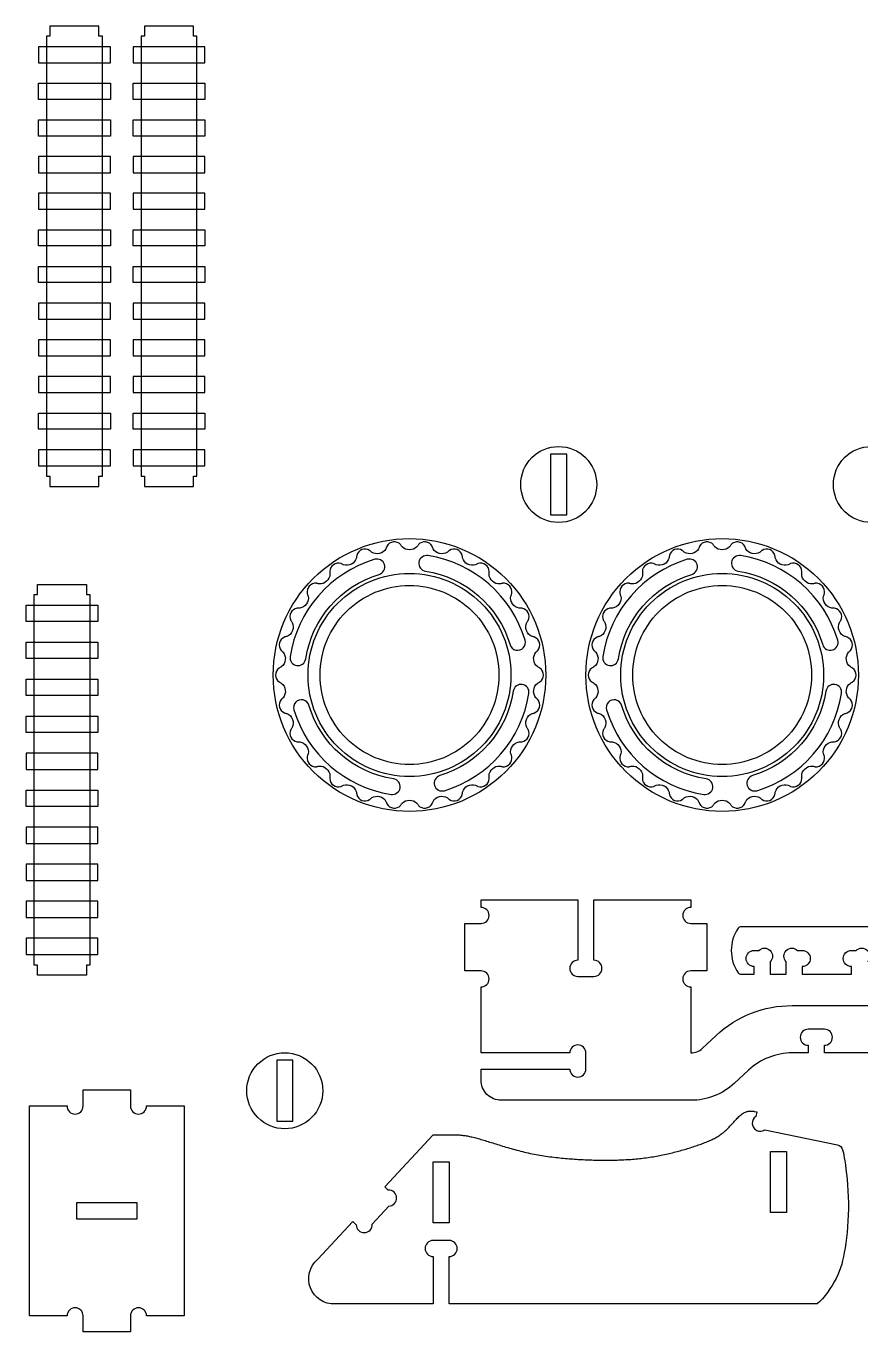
# Model space of a CAD drawing. Header units: millimetres. Extents: x 32 to 1015, y -334 to 535.
# Drawn here: x 32.1 to 281.5, y 110.8 to 500.7 of the extents above; entities that cross this region are included whole.
import ezdxf

# ---------------------------------------------------------------- set-up
doc = ezdxf.new("R2010")
doc.units = ezdxf.units.MM
for name, color, linetype in [('External Cut', 1, 'Continuous'), ('Internal Cut', 5, 'Continuous'), ('Kerf Pocket Cut 3mm', 6, 'Continuous'), ('Pocket Cut 1.1mm', 3, 'Continuous')]:
    doc.layers.add(name, color=color, linetype=linetype)

msp = doc.modelspace()

# ---------------------------------------------------------------- linework, layer by layer
at = {"layer": 'External Cut', "flags": 128}
for points in [[(53.893227, 363.315926), (53.893227, 366.347501), (54.903752, 366.347501), (54.903752, 497.715759), (53.893227, 497.715759), (53.893227, 500.747334), (39.240614, 500.747334), (39.240614, 497.715759), (38.230089, 497.715759), (38.230089, 366.347501), (39.240614, 366.347501), (39.240614, 363.315926), (53.893227, 363.315926)], [(82.154755, 363.315926), (82.154755, 366.347501), (83.16528, 366.347501), (83.16528, 497.715759), (82.154755, 497.715759), (82.154755, 500.747334), (67.502142, 500.747334), (67.502142, 497.715759), (66.491617, 497.715759), (66.491617, 366.347501), (67.502142, 366.347501), (67.502142, 363.315926), (82.154755, 363.315926)], [(50.186402, 217.328725), (35.533789, 217.328725), (35.533789, 220.3603), (34.523264, 220.3603), (34.523264, 331.012795), (35.533789, 331.012795), (35.533789, 334.04437), (50.186402, 334.04437), (50.186402, 331.012795), (51.196927, 331.012795), (51.196927, 220.3603), (50.186402, 220.3603), (50.186402, 217.328725)]]:
    msp.add_lwpolyline(points, dxfattribs=at)
for points in [[(202.578449, 363.874017, -0.414214), (191.230085, 352.525653, -0.414214), (179.881721, 363.874017, -0.414214), (191.230085, 375.222381, -0.414214), (202.578449, 363.874017)], [(295.984838, 363.874017, -0.414214), (284.636473, 352.525653, -0.414214), (273.288109, 363.874017, -0.414214), (284.636473, 375.222381, -0.414214), (295.984838, 363.874017)], [(162.514444, 272.047423, -0.203461), (164.029781, 273.898358, -0.203461), (166.413881, 274.094006, -0.0722), (166.806053, 273.897888, 0.068231), (167.115544, 273.740048, 0.239296), (169.399695, 274.048888, 0.239296), (170.498437, 276.075091, 0.068231), (170.460601, 276.420441, -0.0722), (170.416294, 276.856672, -0.203461), (171.444641, 279.016466, -0.203461), (173.712641, 279.776981, -0.0722), (174.140351, 279.680415, 0.068231), (174.478623, 279.601228, 0.239296), (176.622491, 280.447726, 0.239296), (177.204403, 282.677997, 0.068231), (177.085019, 283.004257, -0.0722), (176.937602, 283.417209, -0.203461), (177.419194, 285.760343, -0.203461), (179.439288, 287.041527, -0.0722), (179.877679, 287.050124, 0.068231), (180.225072, 287.054192, 0.239296), (182.104063, 288.389154, 0.239296), (182.135326, 290.693878, 0.068231), (181.941333, 290.982087, -0.0722), (181.699374, 291.34776, -0.203461), (181.606223, 293.73806, -0.203461), (183.261009, 295.465454, -0.0722), (183.684604, 295.578716, 0.068231), (184.020928, 295.665802, 0.239296), (185.525842, 297.411644, 0.239296), (185.00464, 299.656879, 0.068231), (184.747311, 299.890288, -0.0722), (184.424872, 300.18743, -0.203461), (183.762392, 302.48598, -0.203461), (184.9557, 304.559196, -0.0722), (185.339881, 304.770539, 0.068231), (185.645591, 304.935582, 0.239296), (186.688967, 306.990843, 0.239296), (185.645591, 309.046104, 0.068231), (185.339881, 309.211147, -0.0722), (184.9557, 309.42249, -0.203461), (183.762392, 311.495706, -0.203461), (184.424872, 313.794255, -0.0722), (184.747311, 314.091398, 0.068231), (185.00464, 314.324806, 0.239296), (185.525842, 316.570041, 0.239296), (184.020928, 318.315884, 0.068231), (183.684604, 318.40297, -0.0722), (183.261009, 318.516232, -0.203461), (181.606223, 320.243626, -0.203461), (181.699374, 322.633926, -0.0722), (181.941333, 322.999599, 0.068231), (182.135326, 323.287808, 0.239296), (182.104063, 325.592532, 0.239296), (180.225072, 326.927494, 0.068231), (179.877679, 326.931562, -0.0722), (179.439288, 326.940159, -0.203461), (177.419194, 328.221343, -0.203461), (176.937602, 330.564477, -0.0722), (177.085019, 330.977429, 0.068231), (177.204403, 331.303688, 0.239296), (176.622491, 333.53396, 0.239296), (174.478623, 334.380458, 0.068231), (174.140351, 334.301271, -0.0722), (173.712641, 334.204705, -0.203461), (171.444641, 334.96522, -0.203461), (170.416294, 337.125014, -0.0722), (170.460601, 337.561245, 0.068231), (170.498437, 337.906595, 0.239296), (169.399695, 339.932798, 0.239296), (167.115544, 340.241637, 0.068231), (166.806053, 340.083798, -0.0722), (166.413881, 339.88768, -0.203461), (164.029781, 340.083327, -0.203461), (162.514444, 341.934263, -0.0722), (162.453067, 342.368421, 0.068231), (162.407155, 342.71279, 0.239296), (160.855439, 344.41717, 0.239296), (158.563751, 344.170402, 0.068231), (158.301026, 343.943083, -0.0722), (157.967184, 343.658811, -0.203461), (155.605541, 343.27822, -0.203461), (153.691279, 344.712727, -0.0722), (153.527784, 345.119581, 0.068231), (153.400794, 345.442956, 0.239296), (151.486283, 346.726459, 0.239296), (149.320242, 345.938425, 0.068231), (149.119553, 345.654837, -0.0722), (148.863443, 345.298932, -0.203461), (146.661506, 344.364223, -0.203461), (144.459568, 345.298932, -0.0722), (144.203458, 345.654837, 0.068231), (144.002769, 345.938425, 0.239296), (141.836728, 346.726459, 0.239296), (139.922218, 345.442956, 0.068231), (139.795227, 345.119581, -0.0722), (139.631733, 344.712727, -0.203461), (137.71747, 343.27822, -0.203461), (135.355827, 343.658811, -0.0722), (135.021985, 343.943083, 0.068231), (134.759261, 344.170402, 0.239296), (132.467572, 344.41717, 0.239296), (130.915856, 342.71279, 0.068231), (130.869945, 342.368421, -0.0722), (130.808567, 341.934263, -0.203461), (129.29323, 340.083327, -0.203461), (126.90913, 339.88768, -0.0722), (126.516959, 340.083798, 0.068231), (126.207468, 340.241637, 0.239296), (123.923316, 339.932798, 0.239296), (122.824574, 337.906595, 0.068231), (122.86241, 337.561245, -0.0722), (122.906717, 337.125014, -0.203461), (121.87837, 334.96522, -0.203461), (119.61037, 334.204705, -0.0722), (119.18266, 334.301271, 0.068231), (118.844389, 334.380458, 0.239296), (116.70052, 333.53396, 0.239296), (116.118609, 331.303688, 0.068231), (116.237992, 330.977429, -0.0722), (116.385409, 330.564477, -0.203461), (115.903817, 328.221343, -0.203461), (113.883723, 326.940159, -0.0722), (113.445332, 326.931562, 0.068231), (113.09794, 326.927494, 0.239296), (111.218949, 325.592532, 0.239296), (111.187685, 323.287808, 0.068231), (111.381679, 322.999599, -0.0722), (111.623638, 322.633926, -0.203461), (111.716788, 320.243626, -0.203461), (110.062002, 318.516232, -0.0722), (109.638407, 318.40297, 0.068231), (109.302083, 318.315884, 0.239296), (107.797169, 316.570041, 0.239296), (108.318371, 314.324806, 0.068231), (108.5757, 314.091398, -0.0722), (108.89814, 313.794255, -0.203461), (109.56062, 311.495706, -0.203461), (108.367311, 309.42249, -0.0722), (107.98313, 309.211147, 0.068231), (107.67742, 309.046104, 0.239296), (106.634044, 306.990843, 0.239296), (107.67742, 304.935582, 0.068231), (107.98313, 304.770539, -0.0722), (108.367311, 304.559196, -0.203461), (109.56062, 302.48598, -0.203461), (108.89814, 300.18743, -0.0722), (108.5757, 299.890288, 0.068231), (108.318371, 299.656879, 0.239296), (107.797169, 297.411644, 0.239296), (109.302083, 295.665802, 0.068231), (109.638407, 295.578716, -0.0722), (110.062002, 295.465454, -0.203461), (111.716788, 293.73806, -0.203461), (111.623638, 291.34776, -0.0722), (111.381679, 290.982087, 0.068231), (111.187685, 290.693878, 0.239296), (111.218949, 288.389154, 0.239296), (113.09794, 287.054192, 0.068231), (113.445332, 287.050124, -0.0722), (113.883723, 287.041527, -0.203461), (115.903817, 285.760343, -0.203461), (116.385409, 283.417209, -0.0722), (116.237992, 283.004257, 0.068231), (116.118609, 282.677997, 0.239296), (116.70052, 280.447726, 0.239296), (118.844389, 279.601228, 0.068231), (119.18266, 279.680415, -0.0722), (119.61037, 279.776981, -0.203461), (121.87837, 279.016466, -0.203461), (122.906717, 276.856672, -0.0722), (122.86241, 276.420441, 0.068231), (122.824574, 276.075091, 0.239296), (123.923316, 274.048888, 0.239296), (126.207468, 273.740048, 0.068231), (126.516959, 273.897888, -0.0722), (126.90913, 274.094006, -0.203461), (129.29323, 273.898358, -0.203461), (130.808567, 272.047423, -0.0722), (130.869945, 271.613264, 0.068231), (130.915856, 271.268895, 0.239296), (132.467572, 269.564516, 0.239296), (134.759261, 269.811284, 0.068231), (135.021985, 270.038603, -0.0722), (135.355827, 270.322875, -0.203461), (137.71747, 270.703465, -0.203461), (139.631733, 269.268959, -0.0722), (139.795227, 268.862105, 0.068231), (139.922218, 268.53873, 0.239296), (141.836728, 267.255227, 0.239296), (144.002769, 268.043261, 0.068231), (144.203458, 268.326849, -0.0722), (144.459568, 268.682754, -0.203461), (146.661506, 269.617463, -0.203461), (148.863443, 268.682754, -0.0722), (149.119553, 268.326849, 0.068231), (149.320242, 268.043261, 0.239296), (151.486283, 267.255227, 0.239296), (153.400794, 268.53873, 0.068231), (153.527784, 268.862105, -0.0722), (153.691279, 269.268959, -0.203461), (155.605541, 270.703465, -0.203461), (157.967184, 270.322875, -0.0722), (158.301026, 270.038603, 0.068231), (158.563751, 269.811284, 0.239296), (160.855439, 269.564516, 0.239296), (162.407155, 271.268895, 0.068231), (162.453067, 271.613264, -0.0722), (162.514444, 272.047423)], [(255.920832, 272.047423, -0.203461), (257.436169, 273.898358, -0.203461), (259.820269, 274.094006, -0.0722), (260.212441, 273.897888, 0.068231), (260.521932, 273.740048, 0.239296), (262.806084, 274.048888, 0.239296), (263.904825, 276.075091, 0.068231), (263.866989, 276.420441, -0.0722), (263.822682, 276.856672, -0.203461), (264.851029, 279.016466, -0.203461), (267.119029, 279.776981, -0.0722), (267.546739, 279.680415, 0.068231), (267.885011, 279.601228, 0.239296), (270.028879, 280.447726, 0.239296), (270.610791, 282.677997, 0.068231), (270.491407, 283.004257, -0.0722), (270.34399, 283.417209, -0.203461), (270.825583, 285.760343, -0.203461), (272.845676, 287.041527, -0.0722), (273.284067, 287.050124, 0.068231), (273.63146, 287.054192, 0.239296), (275.510451, 288.389154, 0.239296), (275.541714, 290.693878, 0.068231), (275.347721, 290.982087, -0.0722), (275.105762, 291.34776, -0.203461), (275.012611, 293.73806, -0.203461), (276.667397, 295.465454, -0.0722), (277.090992, 295.578716, 0.068231), (277.427316, 295.665802, 0.239296), (278.93223, 297.411644, 0.239296), (278.411029, 299.656879, 0.068231), (278.153699, 299.890288, -0.0722), (277.83126, 300.18743, -0.203461), (277.16878, 302.48598, -0.203461), (278.362088, 304.559196, -0.0722), (278.746269, 304.770539, 0.068231), (279.051979, 304.935582, 0.239296), (280.095355, 306.990843, 0.239296), (279.051979, 309.046104, 0.068231), (278.746269, 309.211147, -0.0722), (278.362088, 309.42249, -0.203461), (277.16878, 311.495706, -0.203461), (277.83126, 313.794255, -0.0722), (278.153699, 314.091398, 0.068231), (278.411029, 314.324806, 0.239296), (278.93223, 316.570041, 0.239296), (277.427316, 318.315884, 0.068231), (277.090992, 318.40297, -0.0722), (276.667397, 318.516232, -0.203461), (275.012611, 320.243626, -0.203461), (275.105762, 322.633926, -0.0722), (275.347721, 322.999599, 0.068231), (275.541714, 323.287808, 0.239296), (275.510451, 325.592532, 0.239296), (273.63146, 326.927494, 0.068231), (273.284067, 326.931562, -0.0722), (272.845676, 326.940159, -0.203461), (270.825583, 328.221343, -0.203461), (270.34399, 330.564477, -0.0722), (270.491407, 330.977429, 0.068231), (270.610791, 331.303688, 0.239296), (270.028879, 333.53396, 0.239296), (267.885011, 334.380458, 0.068231), (267.546739, 334.301271, -0.0722), (267.119029, 334.204705, -0.203461), (264.851029, 334.96522, -0.203461), (263.822682, 337.125014, -0.0722), (263.866989, 337.561245, 0.068231), (263.904825, 337.906595, 0.239296), (262.806084, 339.932798, 0.239296), (260.521932, 340.241637, 0.068231), (260.212441, 340.083798, -0.0722), (259.820269, 339.88768, -0.203461), (257.436169, 340.083327, -0.203461), (255.920832, 341.934263, -0.0722), (255.859455, 342.368421, 0.068231), (255.813543, 342.71279, 0.239296), (254.261827, 344.41717, 0.239296), (251.970139, 344.170402, 0.068231), (251.707414, 343.943083, -0.0722), (251.373572, 343.658811, -0.203461), (249.011929, 343.27822, -0.203461), (247.097667, 344.712727, -0.0722), (246.934172, 345.119581, 0.068231), (246.807182, 345.442956, 0.239296), (244.892671, 346.726459, 0.239296), (242.72663, 345.938425, 0.068231), (242.525941, 345.654837, -0.0722), (242.269831, 345.298932, -0.203461), (240.067894, 344.364223, -0.203461), (237.865957, 345.298932, -0.0722), (237.609846, 345.654837, 0.068231), (237.409157, 345.938425, 0.239296), (235.243116, 346.726459, 0.239296), (233.328606, 345.442956, 0.068231), (233.201615, 345.119581, -0.0722), (233.038121, 344.712727, -0.203461), (231.123858, 343.27822, -0.203461), (228.762215, 343.658811, -0.0722), (228.428373, 343.943083, 0.068231), (228.165649, 344.170402, 0.239296), (225.87396, 344.41717, 0.239296), (224.322244, 342.71279, 0.068231), (224.276333, 342.368421, -0.0722), (224.214955, 341.934263, -0.203461), (222.699618, 340.083327, -0.203461), (220.315518, 339.88768, -0.0722), (219.923347, 340.083798, 0.068231), (219.613856, 340.241637, 0.239296), (217.329704, 339.932798, 0.239296), (216.230963, 337.906595, 0.068231), (216.268798, 337.561245, -0.0722), (216.313105, 337.125014, -0.203461), (215.284759, 334.96522, -0.203461), (213.016758, 334.204705, -0.0722), (212.589048, 334.301271, 0.068231), (212.250777, 334.380458, 0.239296), (210.106909, 333.53396, 0.239296), (209.524997, 331.303688, 0.068231), (209.64438, 330.977429, -0.0722), (209.791797, 330.564477, -0.203461), (209.310205, 328.221343, -0.203461), (207.290111, 326.940159, -0.0722), (206.85172, 326.931562, 0.068231), (206.504328, 326.927494, 0.239296), (204.625337, 325.592532, 0.239296), (204.594073, 323.287808, 0.068231), (204.788067, 322.999599, -0.0722), (205.030026, 322.633926, -0.203461), (205.123176, 320.243626, -0.203461), (203.46839, 318.516232, -0.0722), (203.044795, 318.40297, 0.068231), (202.708471, 318.315884, 0.239296), (201.203557, 316.570041, 0.239296), (201.724759, 314.324806, 0.068231), (201.982088, 314.091398, -0.0722), (202.304528, 313.794255, -0.203461), (202.967008, 311.495706, -0.203461), (201.773699, 309.42249, -0.0722), (201.389518, 309.211147, 0.068231), (201.083808, 309.046104, 0.239296), (200.040432, 306.990843, 0.239296), (201.083808, 304.935582, 0.068231), (201.389518, 304.770539, -0.0722), (201.773699, 304.559196, -0.203461), (202.967008, 302.48598, -0.203461), (202.304528, 300.18743, -0.0722), (201.982088, 299.890288, 0.068231), (201.724759, 299.656879, 0.239296), (201.203557, 297.411644, 0.239296), (202.708471, 295.665802, 0.068231), (203.044795, 295.578716, -0.0722), (203.46839, 295.465454, -0.203461), (205.123176, 293.73806, -0.203461), (205.030026, 291.34776, -0.0722), (204.788067, 290.982087, 0.068231), (204.594073, 290.693878, 0.239296), (204.625337, 288.389154, 0.239296), (206.504328, 287.054192, 0.068231), (206.85172, 287.050124, -0.0722), (207.290111, 287.041527, -0.203461), (209.310205, 285.760343, -0.203461), (209.791797, 283.417209, -0.0722), (209.64438, 283.004257, 0.068231), (209.524997, 282.677997, 0.239296), (210.106909, 280.447726, 0.239296), (212.250777, 279.601228, 0.068231), (212.589048, 279.680415, -0.0722), (213.016758, 279.776981, -0.203461), (215.284759, 279.016466, -0.203461), (216.313105, 276.856672, -0.0722), (216.268798, 276.420441, 0.068231), (216.230963, 276.075091, 0.239296), (217.329704, 274.048888, 0.239296), (219.613856, 273.740048, 0.068231), (219.923347, 273.897888, -0.0722), (220.315518, 274.094006, -0.203461), (222.699618, 273.898358, -0.203461), (224.214955, 272.047423, -0.0722), (224.276333, 271.613264, 0.068231), (224.322244, 271.268895, 0.239296), (225.87396, 269.564516, 0.239296), (228.165649, 269.811284, 0.068231), (228.428373, 270.038603, -0.0722), (228.762215, 270.322875, -0.203461), (231.123858, 270.703465, -0.203461), (233.038121, 269.268959, -0.0722), (233.201615, 268.862105, 0.068231), (233.328606, 268.53873, 0.239296), (235.243116, 267.255227, 0.239296), (237.409157, 268.043261, 0.068231), (237.609846, 268.326849, -0.0722), (237.865957, 268.682754, -0.203461), (240.067894, 269.617463, -0.203461), (242.269831, 268.682754, -0.0722), (242.525941, 268.326849, 0.068231), (242.72663, 268.043261, 0.239296), (244.892671, 267.255227, 0.239296), (246.807182, 268.53873, 0.068231), (246.934172, 268.862105, -0.0722), (247.097667, 269.268959, -0.203461), (249.011929, 270.703465, -0.203461), (251.373572, 270.322875, -0.0722), (251.707414, 270.038603, 0.068231), (251.970139, 269.811284, 0.239296), (254.261827, 269.564516, 0.239296), (255.813543, 271.268895, 0.068231), (255.859455, 271.613264, -0.0722), (255.920832, 272.047423)], [(168.030875, 213.850522, 1), (168.030875, 218.650516), (163.230881, 218.650516), (163.230881, 232.797867), (168.030875, 232.797867, 1), (168.030875, 237.597861), (168.030875, 237.984285), (168.030875, 239.871542), (196.957155, 239.871542), (196.957155, 221.808407, 0.414214), (194.557158, 219.40841, 0.414214), (196.957155, 217.008413), (201.757149, 217.008413, 0.414214), (204.157146, 219.40841, 0.414214), (201.757149, 221.808407), (201.757149, 239.871542), (230.683429, 239.871542), (230.683429, 237.597861, 1), (230.683429, 232.797867), (235.483423, 232.797867), (235.483423, 218.650516), (230.683429, 218.650516, 1), (230.683429, 213.850522), (230.683429, 194.145283, 0.189282), (234.121116, 195.495027), (238.310448, 199.384325, -0.189282), (260.999181, 208.292634), (294.599139, 208.292634)], [(297.860281, 231.802805), (245.686474, 231.802805, 0.246483), (244.854816, 231.366306, 0.311601), (244.854816, 218.091953, 0.246483), (245.686474, 217.655454)], [(245.686474, 217.655454), (249.607709, 217.655454), (249.607709, 219.929135, -0.414214), (247.207712, 222.329132, -0.414214), (249.607709, 224.729129), (251.013595, 224.729129, -1), (254.407703, 221.335021), (254.407703, 217.655454), (259.207697, 217.655454), (259.207697, 221.335021, -1), (262.601806, 224.729129), (264.007691, 224.729129, -0.414214), (266.407688, 222.329132, -0.414214), (264.007691, 219.929135), (264.007691, 217.655454), (278.660305, 217.655454), (278.660305, 219.929135, -0.414214), (276.260308, 222.329132, -0.414214), (278.660305, 224.729129), (280.066191, 224.729129, -1), (283.460299, 221.335021)], [(309.504384, 194.145283), (270.599169, 194.145283), (270.599169, 196.418965, 0.414214), (272.999166, 198.818962, 0.414214), (270.599169, 201.218959), (265.799175, 201.218959, 0.414214), (263.399178, 198.818962, 0.414214), (265.799175, 196.418965), (265.799175, 194.145283), (260.999181, 194.145283, 0.189282), (247.935971, 189.016257), (243.746639, 185.126958, -0.189282), (230.683429, 179.997932), (174.094025, 179.997932, -0.414214), (168.030875, 186.061083), (168.030875, 189.345289), (194.557158, 189.345289, 0.414214), (196.957155, 186.945292, 0.414214), (199.357152, 189.345289), (199.357152, 194.145283, 0.414214), (196.957155, 196.54528, 0.414214), (194.557158, 194.145283), (168.030875, 194.145283), (168.030875, 213.850522)], [(120.743922, 182.854769, -0.414214), (109.395558, 171.506405, -0.414214), (98.047193, 182.854769, -0.414214), (109.395558, 194.203133, -0.414214), (120.743922, 182.854769)], [(33.118788, 115.649868), (33.118788, 178.302421), (44.355969, 178.302421, 0.414214), (46.755966, 175.902424, 0.414214), (49.155963, 178.302421), (49.155963, 183.102415), (63.303314, 183.102415), (63.303314, 178.302421, 0.414214), (65.703311, 175.902424, 0.414214), (68.103308, 178.302421), (79.340488, 178.302421), (79.340488, 115.649868), (68.103308, 115.649868, 1), (63.303314, 115.649868), (63.303314, 110.849873), (49.155963, 110.849873), (49.155963, 115.649868, 1), (44.355969, 115.649868), (33.118788, 115.649868)], [(124.461211, 119.190363, -0.721217), (119.270892, 132.515867), (129.687058, 143.765019), (130.718628, 142.809835, 0.414214), (133.20906, 140.503817, 0.414214), (135.515079, 142.994248), (140.515007, 148.394024, 0.414214), (142.821025, 150.884455, 0.414214), (140.330594, 153.190474), (139.299023, 154.145658), (153.716971, 169.716616), (158.516965, 169.716616), (159.401414, 169.716616), (159.540663, 169.716561), (159.692868, 169.716178), (159.857718, 169.715137), (160.034902, 169.713111), (160.224109, 169.70977), (160.425029, 169.704786), (160.63735, 169.69783), (160.860763, 169.688574), (161.094955, 169.676689), (161.339616, 169.661846), (161.594436, 169.643717), (161.859103, 169.621973), (162.133306, 169.596286), (162.416735, 169.566327), (162.709079, 169.531767), (163.010027, 169.492278), (163.319268, 169.447531), (163.636492, 169.397197), (163.961387, 169.340948), (164.293642, 169.278456), (164.633004, 169.209484), (164.979444, 169.134175), (165.33299, 169.052761), (165.693672, 168.965477), (166.061517, 168.872557), (166.436554, 168.774236), (166.818812, 168.670746), (167.208318, 168.562323), (167.605102, 168.4492), (168.009191, 168.331611), (168.420615, 168.209791), (168.839401, 168.083974), (169.265579, 167.954393), (169.699176, 167.821283), (170.14022, 167.684878), (170.588742, 167.545413), (171.044768, 167.40312), (171.508328, 167.258234), (171.979449, 167.11099), (172.458161, 166.961622), (172.944444, 166.810381), (173.438092, 166.657599), (173.938851, 166.503623), (174.446466, 166.348802), (174.960684, 166.193484), (175.481252, 166.038018), (176.007914, 165.882751), (176.540417, 165.728033), (177.078507, 165.574212), (177.621931, 165.421636), (178.170433, 165.270654), (178.72376, 165.121613), (179.281659, 164.974863), (179.843875, 164.830752), (180.410154, 164.689629), (180.980243, 164.551841), (181.553887, 164.417737), (182.130832, 164.287665), (182.710825, 164.161974), (183.293612, 164.041013), (183.878906, 163.925051), (184.466295, 163.814039), (185.055335, 163.707851), (185.645582, 163.606359), (186.23659, 163.509438), (186.827916, 163.41696), (187.419114, 163.328798), (188.009742, 163.244825), (188.599353, 163.164914), (189.187504, 163.088939), (189.773751, 163.016771), (190.357648, 162.948285), (190.938752, 162.883354), (191.516618, 162.82185), (192.090802, 162.763646), (192.660859, 162.708617), (193.226344, 162.656633), (193.786814, 162.60757), (194.341824, 162.561299), (194.89093, 162.517694), (195.433831, 162.476642), (195.970807, 162.438086), (196.50228, 162.401985), (197.028674, 162.368295), (197.550412, 162.336976), (198.067918, 162.307983), (198.581614, 162.281276), (199.091925, 162.256811), (199.599272, 162.234546), (200.10408, 162.21444), (200.606771, 162.196449), (201.10777, 162.180532), (201.607499, 162.166645), (202.106381, 162.154748), (202.60484, 162.144797), (203.103299, 162.13675), (203.602181, 162.130565), (204.10191, 162.1262), (204.602908, 162.123611), (205.1056, 162.122758), (205.610309, 162.123622), (206.116965, 162.126284), (206.625399, 162.130851), (207.135441, 162.137427), (207.646922, 162.146119), (208.159673, 162.157033), (208.673524, 162.170274), (209.188307, 162.185948), (209.703851, 162.204161), (210.219989, 162.225018), (210.736549, 162.248626), (211.253363, 162.275091), (211.770262, 162.304517), (212.287076, 162.337011), (212.803637, 162.372678), (213.319774, 162.411625), (213.835318, 162.453958), (214.350101, 162.499781), (214.863952, 162.5492), (215.376703, 162.602323), (215.888195, 162.659221), (216.398311, 162.719844), (216.906946, 162.784105), (217.413994, 162.851921), (217.919348, 162.923207), (218.422904, 162.997878), (218.924555, 163.075849), (219.424196, 163.157036), (219.92172, 163.241355), (220.417022, 163.32872), (220.909997, 163.419047), (221.400537, 163.512252), (221.888538, 163.608249), (222.373894, 163.706955), (222.856498, 163.808284), (223.336245, 163.912151), (223.81303, 164.018473), (224.286746, 164.127165), (224.757287, 164.238142), (225.224549, 164.351319), (225.688431, 164.466612), (226.148863, 164.583935), (226.605783, 164.703206), (227.059126, 164.824338), (227.508829, 164.947247), (227.954828, 165.071849), (228.39706, 165.198059), (228.835462, 165.325792), (229.26997, 165.454964), (229.700521, 165.58549), (230.12705, 165.717286), (230.549495, 165.850266), (230.967792, 165.984347), (231.381878, 166.119443), (231.791688, 166.255469), (232.197161, 166.392343), (232.598231, 166.529977), (232.994836, 166.668289), (233.386912, 166.807194), (233.774396, 166.946606), (234.157245, 167.086549), (234.535504, 167.227478), (234.909239, 167.369955), (235.278514, 167.514544), (235.643396, 167.661807), (236.003951, 167.812306), (236.360243, 167.966605), (236.712338, 168.125267), (237.060302, 168.288853), (237.404201, 168.457927), (237.7441, 168.633051), (238.080065, 168.814788), (238.412161, 169.003702), (238.740454, 169.200353), (239.06501, 169.405306), (239.385894, 169.619123), (239.703172, 169.842367), (240.016909, 170.0756), (240.327171, 170.319386), (240.634024, 170.574286), (240.937523, 170.840498), (241.237683, 171.11676), (241.534508, 171.401443), (241.828004, 171.692917), (242.118176, 171.989555), (242.405027, 172.289729), (242.688564, 172.591809), (242.96879, 172.894167), (243.24571, 173.195174), (243.51933, 173.493203), (243.789654, 173.786625), (244.056686, 174.07381), (244.320432, 174.353132), (244.580896, 174.62296), (244.838084, 174.881667), (245.091999, 175.127624), (245.342647, 175.359203), (245.590032, 175.574775), (245.83416, 175.772712), (246.075034, 175.951385), (246.3126, 176.109628), (246.546564, 176.248124), (246.776571, 176.368019), (247.002265, 176.470459), (247.223294, 176.55659), (247.439301, 176.627556), (247.649934, 176.684504), (247.854836, 176.72858), (248.053654, 176.760929), (248.246034, 176.782696), (248.43162, 176.795028), (248.610058, 176.79907), (248.780995, 176.795968), (248.944074, 176.786867), (249.098942, 176.772914), (249.245244, 176.755253), (249.382626, 176.735031), (249.510733, 176.713394), (249.62921, 176.691486), (250.426928, 176.535703), (250.144958, 175.158384, 1), (252.789362, 171.152505), (274.49935, 166.707945, -0.289985), (276.057175, 165.208154), (276.284633, 164.278238), (276.414358, 163.64546), (276.554078, 162.861208), (276.706999, 161.904191), (276.874379, 160.760734), (277.049688, 159.447607), (277.224451, 157.989195), (277.390192, 156.409882), (277.538437, 154.734055), (277.660708, 152.986095), (277.748531, 151.190389), (277.793431, 149.371321), (277.789253, 147.551396), (277.739138, 145.745611), (277.648546, 143.96708), (277.522939, 142.22892), (277.367778, 140.544247), (277.188525, 138.926179), (276.990642, 137.38783), (276.779589, 135.942317), (276.558613, 134.597943), (276.322102, 133.343748), (276.062226, 132.163961), (275.771158, 131.042809), (275.44107, 129.96452), (275.064133, 128.913321), (274.632519, 127.87344), (274.1384, 126.829104), (273.576838, 125.769949), (272.954457, 124.707244), (272.280772, 123.657665), (271.565296, 122.637889), (270.817544, 121.664595), (270.047031, 120.754457), (269.26327, 119.924154), (268.475775, 119.190363), (158.516965, 119.190363), (158.516965, 133.337714, 0.414214), (160.916962, 135.737711, 0.414214), (158.516965, 138.137708), (153.716971, 138.137708, 0.414214), (151.316974, 135.737711, 0.414214), (153.716971, 133.337714), (153.716971, 119.190363), (124.461211, 119.190363)]]:
    msp.add_lwpolyline(points, format="xyb", dxfattribs=at)
at = {"layer": 'Internal Cut', "flags": 128}
for points in [[(188.830088, 354.779291), (193.630082, 354.779291), (193.630082, 372.968743), (188.830088, 372.968743), (188.830088, 354.779291)], [(106.995561, 173.760043), (111.795555, 173.760043), (111.795555, 191.949495), (106.995561, 191.949495), (106.995561, 173.760043)], [(254.516846, 146.47454), (254.516846, 164.663991), (259.31684, 164.663991), (259.31684, 146.47454), (254.516846, 146.47454)], [(153.716971, 143.442964), (153.716971, 161.632416), (158.516965, 161.632416), (158.516965, 143.442964), (153.716971, 143.442964)], [(47.134913, 144.576147), (65.324364, 144.576147), (65.324364, 149.376141), (47.134913, 149.376141), (47.134913, 144.576147)]]:
    msp.add_lwpolyline(points, dxfattribs=at)
for points in [[(176.977258, 306.990843, -0.414214), (146.661506, 276.675091, -0.414214), (116.345754, 306.990843, -0.414214), (146.661506, 337.306595, -0.414214), (176.977258, 306.990843)], [(270.383646, 306.990843, -0.414214), (240.067894, 276.675091, -0.414214), (209.752142, 306.990843, -0.414214), (240.067894, 337.306595, -0.414214), (270.383646, 306.990843)]]:
    msp.add_lwpolyline(points, format="xyb", dxfattribs=at)
at = {"layer": 'Kerf Pocket Cut 3mm', "flags": 128}
for points in [[(57.303749, 489.806457), (57.303749, 494.606451), (35.830091, 494.606451), (35.830091, 489.806457), (57.303749, 489.806457)], [(85.565277, 489.806457), (85.565277, 494.606451), (64.09162, 494.606451), (64.09162, 489.806457), (85.565277, 489.806457)], [(57.303749, 478.86558), (35.830091, 478.86558), (35.830091, 483.665574), (57.303749, 483.665574), (57.303749, 478.86558)], [(85.565277, 478.86558), (64.09162, 478.86558), (64.09162, 483.665574), (85.565277, 483.665574), (85.565277, 478.86558)], [(57.303749, 467.924703), (35.830091, 467.924703), (35.830091, 472.724697), (57.303749, 472.724697), (57.303749, 467.924703)], [(85.565277, 467.924703), (64.09162, 467.924703), (64.09162, 472.724697), (85.565277, 472.724697), (85.565277, 467.924703)], [(57.303749, 456.983826), (57.303749, 461.78382), (35.830091, 461.78382), (35.830091, 456.983826), (57.303749, 456.983826)], [(85.565277, 456.983826), (85.565277, 461.78382), (64.09162, 461.78382), (64.09162, 456.983826), (85.565277, 456.983826)], [(57.303749, 446.042949), (57.303749, 450.842943), (35.830091, 450.842943), (35.830091, 446.042949), (57.303749, 446.042949)], [(85.565277, 446.042949), (85.565277, 450.842943), (64.09162, 450.842943), (64.09162, 446.042949), (85.565277, 446.042949)], [(57.303749, 435.102072), (35.830091, 435.102072), (35.830091, 439.902066), (57.303749, 439.902066), (57.303749, 435.102072)], [(85.565277, 435.102072), (64.09162, 435.102072), (64.09162, 439.902066), (85.565277, 439.902066), (85.565277, 435.102072)], [(57.303749, 424.161194), (35.830091, 424.161194), (35.830091, 428.961188), (57.303749, 428.961188), (57.303749, 424.161194)], [(85.565277, 424.161194), (64.09162, 424.161194), (64.09162, 428.961188), (85.565277, 428.961188), (85.565277, 424.161194)], [(57.303749, 413.220317), (57.303749, 418.020311), (35.830091, 418.020311), (35.830091, 413.220317), (57.303749, 413.220317)], [(85.565277, 413.220317), (85.565277, 418.020311), (64.09162, 418.020311), (64.09162, 413.220317), (85.565277, 413.220317)], [(57.303749, 402.27944), (57.303749, 407.079434), (35.830091, 407.079434), (35.830091, 402.27944), (57.303749, 402.27944)], [(85.565277, 402.27944), (85.565277, 407.079434), (64.09162, 407.079434), (64.09162, 402.27944), (85.565277, 402.27944)], [(57.303749, 391.338563), (57.303749, 396.138557), (35.830091, 396.138557), (35.830091, 391.338563), (57.303749, 391.338563)], [(85.565277, 391.338563), (85.565277, 396.138557), (64.09162, 396.138557), (64.09162, 391.338563), (85.565277, 391.338563)], [(57.303749, 380.397686), (35.830091, 380.397686), (35.830091, 385.19768), (57.303749, 385.19768), (57.303749, 380.397686)], [(85.565277, 380.397686), (64.09162, 380.397686), (64.09162, 385.19768), (85.565277, 385.19768), (85.565277, 380.397686)], [(57.303749, 369.456809), (57.303749, 374.256803), (35.830091, 374.256803), (35.830091, 369.456809), (57.303749, 369.456809)], [(85.565277, 369.456809), (85.565277, 374.256803), (64.09162, 374.256803), (64.09162, 369.456809), (85.565277, 369.456809)], [(53.596924, 322.997494), (32.123267, 322.997494), (32.123267, 327.797488), (53.596924, 327.797488), (53.596924, 322.997494)], [(53.596924, 311.950618), (32.123267, 311.950618), (32.123267, 316.750612), (53.596924, 316.750612), (53.596924, 311.950618)], [(53.596924, 300.903741), (32.123267, 300.903741), (32.123267, 305.703735), (53.596924, 305.703735), (53.596924, 300.903741)], [(53.596924, 289.856865), (32.123267, 289.856865), (32.123267, 294.656859), (53.596924, 294.656859), (53.596924, 289.856865)], [(53.596924, 278.809989), (53.596924, 283.609983), (32.123267, 283.609983), (32.123267, 278.809989), (53.596924, 278.809989)], [(53.596924, 267.763112), (32.123267, 267.763112), (32.123267, 272.563107), (53.596924, 272.563107), (53.596924, 267.763112)], [(53.596924, 256.716236), (53.596924, 261.51623), (32.123267, 261.51623), (32.123267, 256.716236), (53.596924, 256.716236)], [(53.596924, 245.66936), (53.596924, 250.469354), (32.123267, 250.469354), (32.123267, 245.66936), (53.596924, 245.66936)], [(53.596924, 234.622484), (53.596924, 239.422478), (32.123267, 239.422478), (32.123267, 234.622484), (53.596924, 234.622484)], [(53.596924, 223.575607), (53.596924, 228.375601), (32.123267, 228.375601), (32.123267, 223.575607), (53.596924, 223.575607)]]:
    msp.add_lwpolyline(points, dxfattribs=at)
at = {"layer": 'Pocket Cut 1.1mm', "flags": 128}
for points in [[(187.385666, 306.990843, -0.414214), (146.661506, 266.266683, -0.414214), (105.937346, 306.990843, -0.414214), (146.661506, 347.715003, -0.414214), (187.385666, 306.990843)], [(280.792054, 306.990843, -0.414214), (240.067894, 266.266683, -0.414214), (199.343734, 306.990843, -0.414214), (240.067894, 347.715003, -0.414214), (280.792054, 306.990843)], [(111.008745, 312.488669, 0.414214), (112.971383, 309.810378, 0.414214), (115.649674, 311.773016, -0.288954), (137.60986, 337.035319, 0.414214), (139.180651, 339.960692, 0.414214), (136.255278, 341.531484, 0.288954), (111.008745, 312.488669)], [(152.159332, 342.643604, 0.414214), (149.481041, 340.680966, 0.414214), (151.443679, 338.002674, -0.288954), (176.705982, 316.042489, 1), (181.202147, 317.39707, 0.288954), (152.159332, 342.643604)], [(232.587039, 339.960692, 0.414214), (229.661666, 341.531484, 0.288954), (204.415133, 312.488669, 0.414214), (206.377771, 309.810378, 0.414214), (209.056062, 311.773016, -0.288954), (231.016248, 337.035319, 0.414214), (232.587039, 339.960692)], [(245.56572, 342.643604, 0.414214), (242.887429, 340.680966, 0.414214), (244.850067, 338.002674, -0.288954), (270.11237, 316.042489, 0.414214), (273.037743, 314.471697, 0.414214), (274.608535, 317.39707, 0.288954), (245.56572, 342.643604)], [(173.389894, 306.990843, -0.414214), (146.661506, 280.262455, -0.414214), (119.933118, 306.990843, -0.414214), (146.661506, 333.719231, -0.414214), (173.389894, 306.990843)], [(266.796282, 306.990843, -0.414214), (240.067894, 280.262455, -0.414214), (213.339506, 306.990843, -0.414214), (240.067894, 333.719231, -0.414214), (266.796282, 306.990843)], [(155.713151, 276.946366, 0.414214), (154.14236, 274.020993, 0.414214), (157.067733, 272.450202, 0.288954), (182.314266, 301.493016, 0.414214), (180.351628, 304.171308, 0.414214), (177.673337, 302.20867, -0.288954), (155.713151, 276.946366)], [(249.11954, 276.946366, 0.414214), (247.548748, 274.020993, 0.414214), (250.474121, 272.450202, 0.288954), (275.720655, 301.493016, 0.414214), (273.758017, 304.171308, 0.414214), (271.079725, 302.20867, -0.288954), (249.11954, 276.946366)], [(116.617029, 297.939197, 1), (112.120865, 296.584616, 0.288954), (141.163679, 271.338082, 0.414214), (143.841971, 273.30072, 0.414214), (141.879333, 275.979012, -0.288954), (116.617029, 297.939197)], [(205.527253, 296.584616, 0.288954), (234.570067, 271.338082, 0.414214), (237.248359, 273.30072, 0.414214), (235.285721, 275.979012, -0.288954), (210.023417, 297.939197, 1), (205.527253, 296.584616)]]:
    msp.add_lwpolyline(points, format="xyb", dxfattribs=at)

doc.saveas('drawing.dxf')
